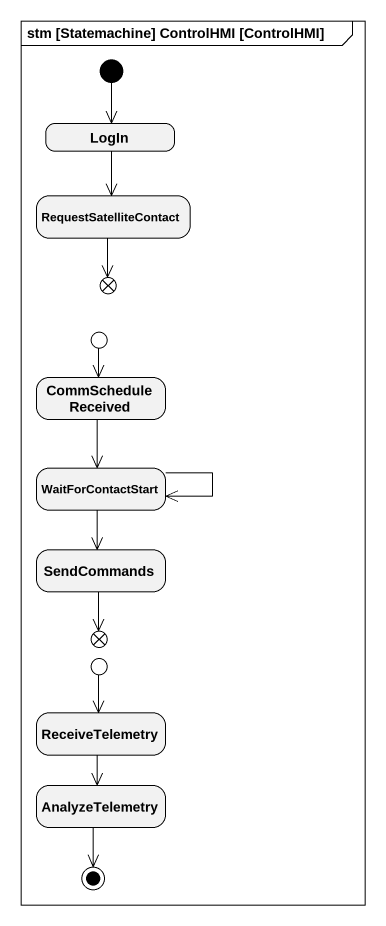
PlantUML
@startuml
mainframe stm [Statemachine] ControlHMI [ControlHMI]
hide empty description
state LogIn
state RequestSatelliteContact
state exit1 <<choice>>
state CommScheduleReceived
state entry1 <<choice>>
state WaitForContactStart
state SendCommands
state exit2 <<choice>>
state entry2 <<choice>>
state ReceiveTelemetry
state AnalyzeTelemetry
[*] --> LogIn
LogIn --> RequestSatelliteContact
RequestSatelliteContact --> exit1
CommScheduleReceived --> WaitForContactStart
entry1 --> CommScheduleReceived
WaitForContactStart --> WaitForContactStart
WaitForContactStart --> SendCommands
SendCommands --> exit2
entry2 --> ReceiveTelemetry
ReceiveTelemetry --> AnalyzeTelemetry
AnalyzeTelemetry --> [*]
@enduml
